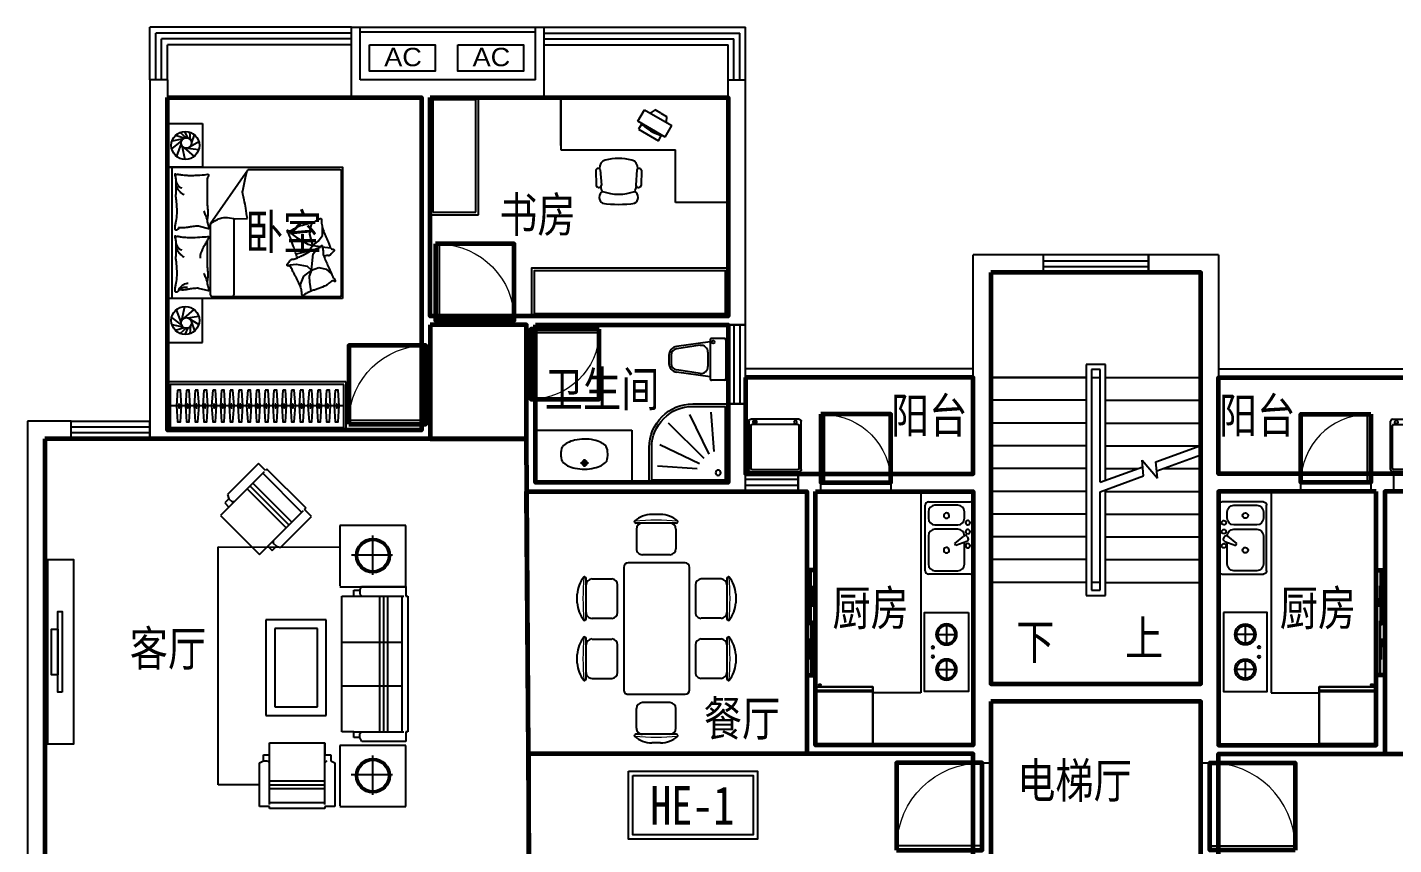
# Model space of a CAD drawing. Extents: x -454651 to -430251, y -755014 to -736714.
# Drawn here: x -454651 to -439051, y -746050 to -736714 of the extents above; entities that cross this region are included whole.
import ezdxf

# ---------------------------------------------------------------- set-up
doc = ezdxf.new("R2010")
doc.units = 0
doc.header["$LTSCALE"] = 1000
doc.header["$MEASUREMENT"] = 0
doc.layers.get('0').update_dxf_attribs({"linetype": 'CONTINUOUS'})
for name, color, linetype in [('0-栏杆', 165, 'CONTINUOUS'), ('area', 6, 'CONTINUOUS'), ('F', 8, 'CONTINUOUS'), ('FUR', 8, 'CONTINUOUS'), ('K_EQUIPMENT', 89, 'CONTINUOUS'), ('LVTRY', 187, 'CONTINUOUS'), ('STAIR', 3, 'CONTINUOUS'), ('text', 75, 'CONTINUOUS'), ('WALL', 2, 'CONTINUOUS'), ('WC', 157, 'CONTINUOUS'), ('WINDOW', 4, 'CONTINUOUS'), ('家具', 8, 'CONTINUOUS')]:
    doc.layers.add(name, color=color, linetype=linetype)
doc.layers.add('GT_书房', color=205, linetype='CONTINUOUS', lineweight=60, true_color=0x8059a6)
for name, color, linetype, lineweight in [('GT_卧室', 1, 'CONTINUOUS', 60), ('GT_卫生间', 5, 'CONTINUOUS', 60), ('GT_厨房', 4, 'CONTINUOUS', 60), ('GT_客厅', 2, 'CONTINUOUS', 60), ('GT_楼梯', 130, 'CONTINUOUS', 60), ('GT_过道', 30, 'CONTINUOUS', 60), ('GT_门', 245, 'CONTINUOUS', 60), ('GT_阳台', 6, 'CONTINUOUS', 60), ('GT_餐厅', 3, 'CONTINUOUS', 60)]:
    doc.layers.add(name, color=color, linetype=linetype, lineweight=lineweight)
doc.layers.get('area').off()
doc.styles.add('DIM_FONT', font='ZBTXT.shx', dxfattribs={"width": 0.8})
doc.styles.add('HZ', font='zbtxt.shx', dxfattribs={"bigfont": 'zbhz.shx'})
doc.styles.add('黑体', font='simhei.ttf')

# ---------------------------------------------------------------- blocks, each defined once
blk = doc.blocks.new('$PLAN$00000401')
for p, q in [((-276, 0), (276, 0)), ((-300, -576), (-300, -24)), ((-276, -528), (-276, -36)), ((-264, -24), (264, -24)), ((276, -36), (276, -528)), ((300, -24), (300, -576)), ((276, -600), (-276, -600)), ((264, -540), (-264, -540)), ((-218, -582), (-242, -558))]:
    blk.add_line(p, q)
for centre, radius in [((-230, -570), 23.2), ((-230, -570), 17.2), ((234, -568), 17.2)]:
    blk.add_circle(centre, radius)
for centre, radius, start, end in [((-276, -24), 24, 90, 180), ((276, -24), 24, 0, 90), ((-264, -36), 12, 90, 180), ((264, -36), 12, 0, 90), ((-276, -576), 24, 180, 270), ((-264, -528), 12, 180, 270), ((264, -528), 12, 270, 360), ((276, -576), 24, 270, 360)]:
    blk.add_arc(centre, radius, start, end)
blk = doc.blocks.new('KTJ')
blk.add_lwpolyline([(-274, 148), (476, 148), (476, -152), (-274, -152)], close=True)
at = {"style": 'HZ', "width": 1.1}
blk.add_text('AC', height=210, dxfattribs=at).set_placement((-104, -95))
blk = doc.blocks.new('A$C31110A14')
at = {"linetype": 'Continuous'}
for p, q in [((0, 37), (0, 786)), ((37, 824), (512, 824)), ((437, 786), (175, 786)), ((549, 786), (549, 37)), ((100, 711), (100, 461)), ((512, 387), (512, 711)), ((72, 450), (198, 498)), ((211, 476), (107, 390)), ((198, 498), (211, 476)), ((59, 414), (69, 397)), ((100, 187), (100, 112)), ((175, 312), (437, 312)), ((437, 262), (175, 262)), ((512, 112), (512, 187)), ((512, 0), (37, 0)), ((175, 37), (437, 37))]:
    blk.add_line(p, q, dxfattribs=at)
for centre, radius, start, end in [((37, 786), 37.4, 90, 180), ((175, 711), 74.9, 90, 180), ((437, 711), 74.9, 0, 90), ((512, 786), 37.4, 0, 90), ((62, 500), 25, 93.0704, 450), ((306, 551), 31.2, 91.1175, 450), ((62, 339), 25, 93.0704, 450), ((81, 427), 25, 110.5377, 210), ((91, 409), 25, 210, 309.4623), ((175, 387), 74.9, 180, 270), ((437, 387), 74.9, 270, 360), ((62, 237), 25, 93.0704, 450), ((175, 187), 74.9, 90, 180), ((306, 156), 31.2, 91.1175, 450), ((437, 187), 74.9, 0, 90), ((37, 37), 37.4, 180, 270), ((175, 112), 74.9, 180, 270), ((437, 112), 74.9, 270, 360), ((512, 37), 37.4, 270, 360)]:
    blk.add_arc(centre, radius, start, end, dxfattribs=at)
blk = doc.blocks.new('A$C52241BEE')
for p, q in [((350, 650), (150, 650)), ((250, 750), (250, 550)), ((250, 350), (250, 150)), ((350, 250), (150, 250))]:
    blk.add_line(p, q)
blk.add_lwpolyline([(0, 900), (0, 0), (500, 0), (500, 900)], close=True)
for centre, radius in [((250, 650), 120), ((250, 650), 100), ((406, 504), 15), ((250, 250), 120), ((250, 250), 100), ((406, 396), 15)]:
    blk.add_circle(centre, radius)
blk = doc.blocks.new('A$C1287145A')
at = {"linetype": 'Continuous'}
for points, invisible_edges in [([(652, 652, 1021), (0, 652, 1021), (652, 652, 65)], 2), ([(0, 652, 65), (652, 652, 65), (0, 652, 1021)], 2), ([(0, 652, 65), (0, 652, 1021), (0, 608, 1021)], 12), ([(0, 608, 1021), (0, 608, 65), (0, 652, 65)], 12), ([(652, 652, 1412), (0, 652, 1412), (652, 652, 1032)], 2), ([(0, 652, 1032), (652, 652, 1032), (0, 652, 1412)], 2), ([(0, 652, 1032), (0, 652, 1412), (0, 608, 1412)], 12), ([(0, 608, 1412), (0, 608, 1032), (0, 652, 1032)], 12), ([(0, 652, 1412), (652, 652, 1412), (0, 608, 1412)], 2), ([(652, 608, 1412), (0, 608, 1412), (652, 652, 1412)], 2), ([(652, 652, 1021), (652, 652, 65), (652, 608, 1021)], 2), ([(652, 608, 65), (652, 608, 1021), (652, 652, 65)], 2), ([(652, 652, 1412), (652, 652, 1032), (652, 608, 1412)], 2), ([(652, 608, 1032), (652, 608, 1412), (652, 652, 1032)], 2), ([(0, 597), (0, 597, 1412), (0, 0, 1412)], 12), ([(0, 0, 1412), (0, 0), (0, 597)], 12), ([(652, 597, 65), (0, 597, 65), (652, 597)], 2), ([(0, 597), (652, 597), (0, 597, 65)], 2), ([(0, 597, 1412), (652, 597, 1412), (0, 0, 1412)], 2), ([(652, 0, 1412), (0, 0, 1412), (652, 597, 1412)], 2), ([(652, 597, 1412), (652, 597), (652, 0, 1412)], 2), ([(652, 0), (652, 0, 1412), (652, 597)], 2), ([(0, 0, 1412), (652, 0, 1412), (0, 0)], 2), ([(652, 0), (0, 0), (652, 0, 1412)], 2)]:
    blk.add_3dface(points, dxfattribs=dict(at, invisible_edges=invisible_edges))
at = {"linetype": 'Continuous', "oblique": -180, "text_generation_flag": 4, "width": 0.8, "flags": 9}
for tag in ['ZSIZE', 'YSIZE', 'XSIZE']:
    blk.add_attdef(tag, (326, 0), '', height=0.427, rotation=90, dxfattribs=at)
at = {"linetype": 'Continuous'}
mesh = blk.add_polyface(dxfattribs=at)
corners = [(652, 652, 1032), (652, 652, 1021), (652, 608, 1032), (652, 608, 1021), (0, 652, 1032), (0, 652, 1021), (0, 608, 1032), (0, 608, 1021), (652, 608, 1412), (652, 597, 1412), (0, 608, 1412), (0, 597, 1412), (652, 608, 65), (652, 597, 65), (0, 608, 65), (0, 597, 65)]
mesh.append_faces([[corners[k] for k in face] for face in [(0, 1, 2), (3, 2, 1), (6, 7, 4), (5, 4, 7), (8, 9, 10), (11, 10, 9), (14, 15, 12), (13, 12, 15)]], dxfattribs={"vtx1": -1})
mesh.append_faces([[corners[k] for k in face] for face in [(4, 5, 1), (1, 0, 4), (12, 13, 9), (9, 8, 12), (10, 11, 15), (15, 14, 10)]], dxfattribs={"vtx2": -1})
mesh = blk.add_polyface(dxfattribs=at)
corners = [(33, 673, 1042), (65, 673, 1042), (33, 673, 1379), (65, 673, 1379), (58, 677, 1042), (58, 677, 1379), (52, 678, 1042), (52, 678, 1379), (43, 678, 1042), (43, 678, 1379), (36, 676, 1042), (36, 676, 1379), (33, 673, 608), (65, 673, 608), (33, 673, 1010), (65, 673, 1010), (58, 677, 608), (58, 677, 1010), (52, 678, 608), (52, 678, 1010), (43, 678, 608), (43, 678, 1010), (36, 676, 608), (36, 676, 1010), (43, 652, 1379), (43, 673, 1379), (43, 652, 1042), (43, 673, 1042), (43, 652, 1010), (43, 673, 1010), (43, 652, 608), (43, 673, 608)]
mesh.append_faces([[corners[k] for k in face] for face in [(0, 1, 2), (3, 1, 2), (1, 4, 3), (4, 6, 5), (6, 8, 7), (8, 10, 9), (10, 0, 11), (12, 13, 14), (13, 16, 15), (16, 18, 17), (18, 20, 19), (20, 22, 21), (22, 12, 23), (24, 25, 26), (27, 26, 25), (28, 29, 30), (31, 30, 29), (3, 2, 1), (0, 1, 2), (12, 13, 14)]], dxfattribs={"vtx1": -1})
mesh.append_faces([[corners[k] for k in face] for face in [(4, 5, 3), (6, 7, 5), (8, 9, 7), (10, 11, 9), (0, 2, 11), (13, 15, 14), (16, 17, 15), (18, 19, 17), (20, 21, 19), (22, 23, 21), (12, 14, 23), (14, 15, 13)]], dxfattribs={"vtx2": -1})
blk = doc.blocks.new('A$C7D3573B7')
at = {"layer": 'WC'}
for p, q in [((197, 349), (287, 350)), ((242, 395), (243, 305))]:
    blk.add_line(p, q, dxfattribs=at)
at = {"layer": 'WC', "ltscale": 10}
for p, q in [((490, 335), (492, 332)), ((492, 328), (493, 332))]:
    blk.add_line(p, q, dxfattribs=at)
for points in [[(-11, 334, 0.172546), (-9, 165, 0.726395)], [(-11, 334, -0.098208), (49, 381, -0.066287), (132, 409, -0.052428), (243, 420, -0.052428), (353, 407, -0.066287), (436, 377, -0.093876), (493, 332, -0.171377)], [(495, 329, -0.172546), (490, 160, -0.726395)], [(490, 160, -0.091341), (433, 117, -0.066287), (350, 88, -0.052428), (240, 77, -0.052428), (129, 90, -0.066287), (47, 120, -0.091756), (-9, 165, -0.171377)]]:
    blk.add_lwpolyline(points, format="xyb", dxfattribs=at)
at = {"layer": 'WC'}
blk.add_circle((242, 350), 30, dxfattribs=at)
at = {"layer": 'WC', "ltscale": 10}
blk.add_circle((242, 350), 25, dxfattribs=at)
blk.add_arc((492, 332), 1, 359.4693, 408.1469, dxfattribs=at)
blk = doc.blocks.new('A$C4CF52FF8')
at = {"layer": 'WC'}
for p, q in [((0, 635), (0, 485)), ((15, 650), (460, 650)), ((475, 635), (475, 485)), ((14, 470), (461, 470)), ((37, 470), (92, 87)), ((438, 470), (383, 87)), ((77, 355), (117, 90)), ((157, 445), (318, 445)), ((398, 355), (358, 90)), ((191, 25), (284, 25)), ((191, 0), (284, 0))]:
    blk.add_line(p, q, dxfattribs=at)
blk.add_circle((40, 504), 16.5, dxfattribs=at)
for centre, radius, start, end in [((15, 635), 15, 90, 180), ((460, 635), 15, 360, 450), ((15, 485), 15, 180, 270), ((460, 485), 15, 270, 360), ((157, 365), 80, 90, 187.4119), ((318, 365), 80, 352.5881, 450), ((191, 100), 100, 187.4119, 270), ((191, 100), 75, 187.4119, 270), ((284, 100), 75, 270, 352.5881), ((284, 100), 100, 270, 352.5881)]:
    blk.add_arc(centre, radius, start, end, dxfattribs=at)
at = {"layer": 'WC', "style": 'DIM_FONT', "oblique": -180, "text_generation_flag": 4, "width": 0.8, "flags": 9}
for tag in ['YSIZE', 'XSIZE']:
    blk.add_attdef(tag, (237, 650), '', height=0.5, rotation=180, dxfattribs=at)
blk = doc.blocks.new('淋浴间800x800')
at = {"layer": 'WC'}
for p, q in [((356, 800), (0, 800)), ((0, 0), (0, 800)), ((356, 773), (27, 773)), ((27, 27), (27, 773)), ((141, 314), (172, 716)), ((192, 290), (386, 692)), ((243, 243), (604, 603)), ((290, 192), (693, 383)), ((773, 27), (773, 356)), ((800, 0), (800, 356)), ((313, 140), (715, 168)), ((773, 27), (27, 27)), ((800, 0), (0, 0))]:
    blk.add_line(p, q, dxfattribs=at)
blk.add_circle((100, 100), 26.7, dxfattribs=at)
for radius in [444, 418]:
    blk.add_arc((356, 356), radius, 0, 90, dxfattribs=at)
blk = doc.blocks.new('A$C451C0F04')
at = {"layer": 'F'}
for p, q in [((462, 3942, 0), (108, 3588, 0)), ((542, 3862, 0), (462, 3942, 0)), ((526, 3846, 0), (124, 3444, 0)), ((956, 3384, 0), (510, 3830, 0)), ((558, 3878, 0), (542, 3862, 0)), ((1004, 3432, 0), (558, 3878, 0)), ((108, 3588, 0), (124, 3540, 0)), ((333, 3653, 0), (779, 3207, 0)), ((365, 3685, 0), (811, 3239, 0)), ((397, 3717, 0), (843, 3271, 0)), ((124, 3444, 0), (27, 3347, 0)), ((124, 3540, 0), (75, 3492, 0)), ((75, 3492, 0), (124, 3444, 0)), ((124, 3540, 0), (156, 3508, 0)), ((156, 3508, 0), (188, 3508, 0)), ((27, 3347, 0), (473, 2901, 0)), ((972, 3400, 0), (473, 2901, 0)), ((714, 2982, 0), (1068, 3335, 0)), ((988, 3416, 0), (1004, 3432, 0)), ((1068, 3335, 0), (988, 3416, 0)), ((2145, 3234, 0), (1391, 3234, 0)), ((1391, 3234, 0), (1391, 2546, 0)), ((1768, 2669, 0), (1768, 3121, 0)), ((2145, 2535, 0), (2145, 3234, 0)), ((0, 273, 0), (1, 2989, 0)), ((1, 2989, 0), (1391, 2988, 0)), ((473, 2901, 0), (569, 2998, 0)), ((569, 2998, 0), (618, 2949, 0)), ((618, 2949, 0), (666, 2998, 0)), ((634, 3030, 0), (634, 3062, 0)), ((666, 2998, 0), (634, 3030, 0)), ((666, 2998, 0), (714, 2982, 0)), ((1522, 2900, 0), (1993, 2900, 0)), ((1391, 2535, 0), (2145, 2535, 0)), ((1619, 2494, 0), (1642, 2540, 0)), ((1642, 2540, 0), (2142, 2539, 0)), ((2142, 2539, 0), (2142, 2426, 0)), ((1414, 2426, 0), (1551, 2426, 0)), ((1414, 879, 0), (1414, 2426, 0)), ((1551, 2494, 0), (1619, 2494, 0)), ((1551, 2426, 0), (1551, 2494, 0)), ((1551, 2426, 0), (1642, 2426, 0)), ((1619, 2494, 0), (1619, 2449, 0)), ((1619, 2449, 0), (1642, 2426, 0)), ((1642, 2426, 0), (2120, 2426, 0)), ((1846, 879, 0), (1847, 2426, 0)), ((1892, 879, 0), (1892, 2426, 0)), ((1937, 879, 0), (1938, 2426, 0)), ((2097, 2426, 0), (2097, 879, 0)), ((2142, 2426, 0), (2165, 2426, 0)), ((2165, 2426, 0), (2165, 879, 0)), ((546, 2157, 0), (545, 1064, 0)), ((1234, 2157, 0), (546, 2157, 0)), ((1134, 2057, 0), (646, 2057, 0)), ((646, 2057, 0), (646, 1164, 0)), ((1133, 1164, 0), (1134, 2057, 0)), ((1233, 1064, 0), (1234, 2157, 0)), ((1414, 1903, 0), (2097, 1902, 0)), ((1414, 1402, 0), (2097, 1402, 0)), ((646, 1164, 0), (1133, 1164, 0)), ((545, 1064, 0), (1233, 1064, 0)), ((1551, 879, 0), (1414, 879, 0)), ((1551, 811, 0), (1551, 879, 0)), ((1551, 879, 0), (1642, 879, 0)), ((1619, 811, 0), (1551, 811, 0)), ((1619, 856, 0), (1642, 879, 0)), ((1619, 811, 0), (1619, 856, 0)), ((1642, 765, 0), (1619, 811, 0)), ((1642, 879, 0), (2119, 879, 0)), ((2142, 879, 0), (2142, 765, 0)), ((2165, 879, 0), (2142, 879, 0)), ((588, 751, 0), (1218, 751, 0)), ((588, 614, 0), (588, 751, 0)), ((1218, 751, 0), (1218, 614, 0)), ((1218, 46, 0), (1218, 751, 0)), ((2144, 721, 0), (1391, 721, 0)), ((1391, 721, 0), (1391, 33, 0)), ((2142, 765, 0), (1642, 765, 0)), ((2144, 23, 0), (2144, 721, 0)), ((474, 523, 0), (519, 546, 0)), ((474, 23, 0), (474, 523, 0)), ((519, 614, 0), (588, 614, 0)), ((519, 546, 0), (519, 614, 0)), ((519, 546, 0), (565, 546, 0)), ((565, 546, 0), (588, 523, 0)), ((587, 46, 0), (588, 614, 0)), ((1218, 614, 0), (1286, 614, 0)), ((1243, 546, 0), (1220, 523, 0)), ((1286, 614, 0), (1286, 546, 0)), ((1286, 546, 0), (1332, 523, 0)), ((1332, 523, 0), (1332, 23, 0)), ((1767, 156, 0), (1768, 608, 0)), ((588, 319, 0), (1218, 319, 0)), ((1521, 388, 0), (1992, 388, 0)), ((474, 273, 0), (0, 273, 0)), ((588, 273, 0), (1218, 273, 0)), ((588, 228, 0), (1218, 228, 0)), ((587, 23, 0), (474, 23, 0)), ((587, 0, 0), (587, 23, 0)), ((1218, 0, 0), (587, 0, 0)), ((1218, 68, 0), (587, 68, 0)), ((1218, 23, 0), (1218, 0, 0)), ((1332, 23, 0), (1218, 23, 0)), ((1391, 23, 0), (2144, 23, 0))]:
    blk.add_line(p, q, dxfattribs=at)
for centre, radius in [((1768, 2890, 0), 196), ((1768, 2890, 0), 176), ((1768, 377, 0), 196), ((1768, 377, 0), 176)]:
    blk.add_circle(centre, radius, dxfattribs=at)
blk = doc.blocks.new('A$C79890BC7')
at = {"color": 252}
for points in [[(2140, 718159), (2091, 718159), (2091, 719080), (2140, 719080)], [(2091, 718359), (2018, 718359), (2018, 718880), (2091, 718880)]]:
    blk.add_lwpolyline(points, close=True, dxfattribs=at)
blk = doc.blocks.new('dwaddddd')
at = {"layer": 'F'}
for p, q in [((803767, 162572), (804227, 162572)), ((803947, 162672), (804047, 162672)), ((804454, 162572), (804914, 162572)), ((804634, 162672), (804733, 162672)), ((803772, 162504), (803772, 162279)), ((804222, 162504), (804222, 162279)), ((804459, 162504), (804459, 162279)), ((804909, 162504), (804909, 162279)), ((803590, 162093), (803590, 161443)), ((805040, 162143), (803640, 162143)), ((803840, 162212), (804155, 162212)), ((804526, 162212), (804841, 162212)), ((805090, 161443), (805090, 162093)), ((803136, 161993), (803136, 161533)), ((803203, 161988), (803428, 161988)), ((805478, 161988), (805253, 161988)), ((805545, 161993), (805545, 161533)), ((803036, 161813), (803036, 161714)), ((803496, 161921), (803496, 161606)), ((805185, 161921), (805185, 161606)), ((805645, 161813), (805645, 161714)), ((803203, 161538), (803428, 161538)), ((805478, 161538), (805253, 161538)), ((803640, 161393), (805040, 161393)), ((804155, 161323), (803840, 161323)), ((804841, 161323), (804526, 161323)), ((803772, 161031), (803772, 161256)), ((804222, 161031), (804222, 161256)), ((804459, 161031), (804459, 161256)), ((804909, 161031), (804909, 161256)), ((804227, 160963), (803767, 160963)), ((804047, 160863), (803947, 160863)), ((804914, 160963), (804454, 160963)), ((804733, 160863), (804634, 160863))]:
    blk.add_line(p, q, dxfattribs=at)
for centre, radius, start, end in [((803758, 162588), 10, 130.7265, 202.67), ((803767, 162592), 20, 202.67, 270), ((803957, 162356), 316, 91.7651, 130.7265), ((803840, 162504), 67.5, 90, 180), ((804037, 162356), 316, 49.2735, 88.2349), ((804155, 162504), 67.5, 0, 90), ((804227, 162592), 20, 270, 337.33), ((804236, 162588), 10, 337.33, 49.2735), ((804445, 162588), 10, 130.7265, 202.67), ((804454, 162592), 20, 202.67, 270), ((804644, 162356), 316, 91.7651, 130.7265), ((804526, 162504), 67.5, 90, 180), ((804724, 162356), 316, 49.2735, 88.2349), ((804841, 162504), 67.5, 0, 90), ((804914, 162592), 20, 270, 337.33), ((804923, 162588), 10, 337.33, 49.2735), ((803840, 162279), 67.5, 180, 270), ((804155, 162279), 67.5, 270, 0), ((804526, 162279), 67.5, 180, 270), ((804841, 162279), 67.5, 270, 0), ((803640, 162093), 50, 90, 180), ((805040, 162093), 50, 0, 90), ((803351, 161803), 316, 139.2735, 178.2349), ((803120, 162002), 10, 67.33, 139.2735), ((803116, 161993), 20, 360, 67.33), ((803203, 161921), 67.5, 90, 180), ((803428, 161921), 67.5, 360, 90), ((805253, 161921), 67.5, 90, 180), ((805478, 161921), 67.5, 0, 90), ((805565, 161993), 20, 112.67, 180), ((805561, 162002), 10, 40.7265, 112.67), ((805330, 161803), 316, 1.7651, 40.7265), ((803351, 161723), 316, 181.7651, 220.7265), ((805330, 161723), 316, 319.2735, 358.2349), ((803120, 161524), 10, 220.7265, 292.67), ((803116, 161533), 20, 292.67, 360), ((803203, 161606), 67.5, 180, 270), ((803428, 161606), 67.5, 270, 360), ((805253, 161606), 67.5, 180, 270), ((805478, 161606), 67.5, 270, 0), ((805565, 161533), 20, 180, 247.33), ((805561, 161524), 10, 247.33, 319.2735), ((803640, 161443), 50, 180, 270), ((803840, 161256), 67.5, 90, 180), ((804155, 161256), 67.5, 0, 90), ((804526, 161256), 67.5, 90, 180), ((804841, 161256), 67.5, 0, 90), ((805040, 161443), 50, 270, 0), ((803840, 161031), 67.5, 180, 270), ((804155, 161031), 67.5, 270, 0), ((804526, 161031), 67.5, 180, 270), ((804841, 161031), 67.5, 270, 0), ((803758, 160947), 10, 157.33, 229.2735), ((803767, 160943), 20, 90, 157.33), ((803957, 161179), 316, 229.2735, 268.2349), ((804037, 161179), 316, 271.7651, 310.7265), ((804227, 160943), 20, 22.67, 90), ((804236, 160947), 10, 310.7265, 22.67), ((804454, 160943), 20, 90, 157.33), ((804445, 160947), 10, 157.33, 229.2735), ((804644, 161179), 316, 229.2735, 268.2349), ((804724, 161179), 316, 271.7651, 310.7265), ((804914, 160943), 20, 22.67, 90), ((804923, 160947), 10, 310.7265, 22.67)]:
    blk.add_arc(centre, radius, start, end, dxfattribs=at)
at = {"layer": 'F', "lineweight": 13}
for centre, start, end in [((803997, 159894), 84.8023, 95.1977), ((804684, 159894), 84.8023, 95.1977), ((805814, 161763), 174.8023, 185.1977), ((802867, 161763), 354.8023, 5.1977), ((803997, 163641), 264.8023, 275.1977), ((804684, 163641), 264.8023, 275.1977)]:
    blk.add_arc(centre, 2713, start, end, dxfattribs=at)
blk = doc.blocks.new('*U26')
blk.add_line((-970, -275), (1013, -275))
for points in [[(-1000, 0), (1043, 0), (1043, -550), (-1000, -550)], [(-970, -30), (1013, -30), (1013, -520), (-970, -520)]]:
    blk.add_lwpolyline(points, close=True)
at = {"elevation": 0}
for points in [[(-874, -95), (-862, -275), (-874, -455), (-906, -455), (-918, -275), (-906, -95)], [(-774, -95), (-762, -275), (-774, -455), (-806, -455), (-818, -275), (-806, -95)], [(-674, -95), (-662, -275), (-674, -455), (-706, -455), (-718, -275), (-706, -95)], [(-574, -95), (-562, -275), (-574, -455), (-606, -455), (-618, -275), (-606, -95)], [(-474, -95), (-462, -275), (-474, -455), (-506, -455), (-518, -275), (-506, -95)], [(-374, -95), (-362, -275), (-374, -455), (-406, -455), (-418, -275), (-406, -95)], [(-274, -95), (-262, -275), (-274, -455), (-306, -455), (-318, -275), (-306, -95)], [(-174, -95), (-162, -275), (-174, -455), (-206, -455), (-218, -275), (-206, -95)], [(-74, -95), (-62, -275), (-74, -455), (-106, -455), (-118, -275), (-106, -95)], [(26, -95), (38, -275), (26, -455), (-6, -455), (-18, -275), (-6, -95)], [(126, -95), (138, -275), (126, -455), (94, -455), (82, -275), (94, -95)], [(226, -95), (238, -275), (226, -455), (194, -455), (182, -275), (194, -95)], [(326, -95), (338, -275), (326, -455), (294, -455), (282, -275), (294, -95)], [(426, -95), (438, -275), (426, -455), (394, -455), (382, -275), (394, -95)], [(526, -95), (538, -275), (526, -455), (494, -455), (482, -275), (494, -95)], [(626, -95), (638, -275), (626, -455), (594, -455), (582, -275), (594, -95)], [(726, -95), (738, -275), (726, -455), (694, -455), (682, -275), (694, -95)], [(826, -95), (838, -275), (826, -455), (794, -455), (782, -275), (794, -95)], [(926, -95), (938, -275), (926, -455), (894, -455), (882, -275), (894, -95)]]:
    blk.add_lwpolyline(points, close=True, dxfattribs=at)
at = {"ltscale": 15, "elevation": 0}
for points in [[(-894, -255), (-886, -255), (-886, -295), (-894, -295)], [(-794, -255), (-786, -255), (-786, -295), (-794, -295)], [(-694, -255), (-686, -255), (-686, -295), (-694, -295)], [(-594, -255), (-586, -255), (-586, -295), (-594, -295)], [(-494, -255), (-486, -255), (-486, -295), (-494, -295)], [(-394, -255), (-386, -255), (-386, -295), (-394, -295)], [(-294, -255), (-286, -255), (-286, -295), (-294, -295)], [(-194, -255), (-186, -255), (-186, -295), (-194, -295)], [(-94, -255), (-86, -255), (-86, -295), (-94, -295)], [(6, -255), (14, -255), (14, -295), (6, -295)], [(106, -255), (114, -255), (114, -295), (106, -295)], [(206, -255), (214, -255), (214, -295), (206, -295)], [(306, -255), (314, -255), (314, -295), (306, -295)], [(406, -255), (414, -255), (414, -295), (406, -295)], [(506, -255), (514, -255), (514, -295), (506, -295)], [(606, -255), (614, -255), (614, -295), (606, -295)], [(706, -255), (714, -255), (714, -295), (706, -295)], [(806, -255), (814, -255), (814, -295), (806, -295)], [(906, -255), (914, -255), (914, -295), (906, -295)]]:
    blk.add_lwpolyline(points, close=True, dxfattribs=at)
blk = doc.blocks.new('bangong')
at = {"layer": '家具'}
for p, q in [((0, 0), (0, 1200)), ((0, 1200), (600, 1200)), ((600, 1200), (600, 601)), ((988, 832), (992, 1008)), ((1040, 828), (1054, 1003)), ((1458, 828), (1444, 1003)), ((1511, 832), (1506, 1008)), ((1032, 812), (1032, 818)), ((1467, 812), (1466, 818)), ((1467, 812), (1466, 818)), ((1910, 601), (600, 601)), ((795, 497), (763, 440)), ((1022, 365), (795, 497)), ((1910, 0), (1910, 601)), ((717, 453), (641, 323)), ((953, 142), (641, 323)), ((717, 453), (1028, 272)), ((763, 440), (984, 311)), ((991, 312), (1022, 365)), ((702, 218), (706, 285)), ((767, 181), (702, 218)), ((767, 181), (832, 143)), ((832, 143), (888, 180)), ((1028, 272), (953, 142)), ((600, 0), (0, 0)), ((600, 0), (1910, 0))]:
    blk.add_line(p, q, dxfattribs=at)
for centre, radius, start, end in [((1106, 1142), 78.5, 120.3927, 239.6073), ((1249, -200), 1422, 82.5907, 97.4093), ((1249, 591), 516, 69.209, 110.791), ((1393, 1142), 78.5, 300.3927, 59.6073), ((1022, 996), 32.5, 12.8663, 157.8436), ((1228, 994), 182, 153.7878, 172.6653), ((1273, 994), 182, 8.0952, 26.382), ((1476, 996), 32.5, 22.1564, 167.1337), ((1015, 841), 28.6, 198.7162, 333.9569), ((1122, 804), 91, 175, 253.8913), ((1376, 804), 91, 286.1087, 5), ((1483, 841), 28.6, 206.0431, 341.2838), ((1249, 1339), 641, 256.275, 283.725), ((605, -98), 555, 43.4291, 76.17)]:
    blk.add_arc(centre, radius, start, end, dxfattribs=at)
blk = doc.blocks.new('66666')
at = {"layer": 'FUR'}
for p, q in [((-313037, -721735), (-313037, -721235)), ((-313037, -721235), (-312637, -721235)), ((-312824, -721398), (-312892, -721337)), ((-312805, -721400), (-312840, -721326)), ((-312773, -721423), (-312783, -721334)), ((-312637, -721235), (-312637, -721735)), ((-312875, -721433), (-312989, -721521)), ((-312859, -721411), (-312985, -721436)), ((-312845, -721403), (-312945, -721372)), ((-312881, -721465), (-312935, -721609)), ((-312874, -721488), (-312838, -721646)), ((-312779, -721500), (-312679, -721441)), ((-312762, -721465), (-312727, -721366)), ((-312847, -721512), (-312734, -721612)), ((-312807, -721516), (-312680, -721533)), ((-312637, -721735), (-313037, -721735)), ((-312985, -723235), (-312985, -721735)), ((-312548, -722382), (-312121, -721764)), ((-311069, -721764), (-312121, -721764)), ((-311049, -723190), (-311049, -721784)), ((-312548, -722382), (-312548, -723190)), ((-312276, -723190), (-312276, -722320)), ((-311410, -722501), (-311397, -722399)), ((-311397, -722399), (-311377, -722363)), ((-311268, -722515), (-311268, -722422)), ((-311669, -722458), (-311565, -722537)), ((-311565, -722537), (-311434, -722612)), ((-311379, -722630), (-311410, -722501)), ((-311379, -722630), (-311316, -722581)), ((-311316, -722581), (-311268, -722515)), ((-311478, -722707), (-311567, -722727)), ((-311420, -722687), (-311478, -722707)), ((-311434, -722612), (-311379, -722630)), ((-311379, -722630), (-311420, -722687)), ((-311392, -722911), (-311373, -722725)), ((-311379, -722630), (-311285, -722642)), ((-311373, -722725), (-311337, -722676)), ((-311337, -722676), (-311328, -722663)), ((-311270, -722644), (-311175, -722655)), ((-311669, -722854), (-311566, -722841)), ((-311566, -722841), (-311443, -722866)), ((-311443, -722866), (-311392, -722911)), ((-311392, -722911), (-311309, -722880)), ((-311309, -722880), (-311227, -722901)), ((-311227, -722901), (-311164, -722954)), ((-311485, -722980), (-311523, -723075)), ((-311392, -722911), (-311485, -722980)), ((-311392, -722911), (-311419, -722978)), ((-311419, -722978), (-311416, -723047)), ((-311416, -723047), (-311399, -723145)), ((-312528, -723210), (-311069, -723210)), ((-311523, -723075), (-311519, -723099)), ((-311399, -723145), (-311392, -723148)), ((-312638, -723235), (-313037, -723235)), ((-312637, -723235), (-313037, -723235)), ((-313037, -723235), (-313037, -723735)), ((-312881, -723505), (-312935, -723362)), ((-312874, -723483), (-312838, -723325)), ((-312847, -723459), (-312734, -723359)), ((-312637, -723735), (-312637, -723235)), ((-312875, -723537), (-312989, -723450)), ((-312807, -723455), (-312680, -723438)), ((-312779, -723471), (-312679, -723530)), ((-312762, -723506), (-312727, -723605)), ((-312859, -723560), (-312985, -723535)), ((-312845, -723568), (-312945, -723599)), ((-312824, -723573), (-312892, -723634)), ((-312805, -723570), (-312840, -723645)), ((-312773, -723548), (-312783, -723637)), ((-313037, -723735), (-312637, -723735))]:
    blk.add_line(p, q, dxfattribs=at)
blk.add_lwpolyline([(-311037, -723235), (-313037, -723235), (-313037, -721735), (-311037, -721735)], close=True, dxfattribs=at)
for points in [[(-312910, -722425, -0.263368), (-312929, -722453, -0.494818), (-312948, -722444, -0.049225), (-312949, -722426, -0.036831), (-312948, -722403, -0.031893), (-312940, -722365, 0.035782), (-312933, -722331, 0.032941), (-312927, -722241, 0.026564), (-312933, -722130, 0.017905), (-312938, -722092, -0.033397), (-312940, -722072, -0.03204), (-312939, -722035, 0.018442), (-312936, -721971, 0.010837), (-312937, -721906, 0.014624), (-312940, -721858, 0.111249), (-312947, -721836, -0.153708), (-312951, -721819, -0.076444), (-312950, -721811, -0.215512), (-312948, -721809, -0.585858), (-312945, -721812, 0.363489), (-312942, -721817, 0.191716), (-312931, -721817, -0.129675), (-312914, -721815, -0.01735), (-312897, -721818, 0.019326), (-312882, -721821, 0.018818), (-312814, -721827, 0.021828), (-312754, -721828, 0.006204), (-312721, -721827, 0.001963), (-312614, -721821, 0.028341), (-312578, -721816, -0.117014), (-312569, -721817, -0.36606), (-312568, -721818, -0.03973), (-312570, -721832, -0.048309), (-312576, -721846, 0.062981), (-312580, -721856, 0.04058), (-312583, -721880, 0.014345), (-312585, -721946, 0.005484), (-312585, -722072, 0.007153), (-312582, -722168, 0.008762), (-312579, -722211, -0.008153), (-312576, -722256, -0.06251), (-312581, -722313, 0.078669), (-312583, -722359, 0.047825), (-312578, -722381, -0.034494), (-312570, -722412, -0.023571), (-312567, -722437, -0.510228), (-312569, -722438), (-312599, -722431), (-312681, -722410, 0.073041), (-312701, -722408, 0.023305), (-312762, -722414, 0.018299), (-312785, -722418, -0.01097), (-312823, -722425, -0.042281), (-312857, -722428, -0.027201), (-312910, -722425)], [(-312125, -722321, 0.007867), (-312143, -722204, 0.009508), (-312161, -722107, 0.006616), (-312175, -722042, -0.023828), (-312179, -722024, -0.080713), (-312178, -722005, -0.009591), (-312146, -721853, -0.013133), (-312138, -721819, -0.007859), (-312121, -721764)], [(-312942, -721869, 0.088153), (-312938, -721904, 0.088153), (-312923, -721935, 0.077547), (-312902, -721957, 0.077547), (-312874, -721971)], [(-312936, -721951, 0.027842), (-312926, -721975, 0.048685), (-312918, -721988, 0.023666), (-312893, -722016, 0.031223), (-312873, -722035, 0.046801), (-312865, -722040, 0.023191), (-312848, -722048)], [(-312583, -722335, 0.009729), (-312592, -722308, 0.009729), (-312602, -722281, 0.007971), (-312611, -722259, 0.007971), (-312621, -722237)], [(-312548, -722382, -0.085272), (-312438, -722319, -0.124044), (-312351, -722309), (-312255, -722323), (-312125, -722321)], [(-311556, -722772, 0.025626), (-311559, -722760, 0.0108), (-311601, -722631, 0.00456), (-311632, -722543, 0.01125), (-311646, -722508, 0.069394), (-311657, -722489, -0.079756), (-311666, -722473, -0.106399), (-311669, -722458, -0.328642), (-311665, -722454, -0.299547), (-311659, -722456, 0.189917), (-311650, -722462, 0.033518), (-311640, -722463, 0.075627), (-311635, -722462, 0.053489), (-311627, -722459, 0.017838), (-311605, -722447, 0.038394), (-311581, -722430, -0.059529), (-311565, -722420, -0.035943), (-311539, -722409, -0.011245), (-311452, -722384, -0.006203), (-311413, -722373, 0.010783), (-311390, -722367, 0.019485), (-311377, -722363, 0.005062), (-311326, -722343, 0.101392), (-311301, -722326, -0.223768), (-311288, -722321, -0.25558), (-311283, -722325, -0.081563), (-311278, -722340, -0.071805), (-311278, -722357, 0.069985), (-311278, -722375, 0.03546), (-311265, -722434, 0.029432), (-311240, -722503, 0.001554), (-311226, -722537, -0.00152), (-311211, -722571, -0.004735), (-311196, -722606, 0.00382), (-311178, -722650, 0.296001), (-311146, -722672, -0.649774), (-311137, -722693, -0.02319), (-311142, -722698, 0.0288), (-311145, -722701, 0.005727), (-311151, -722708, -0.004358), (-311159, -722717, -0.027528), (-311176, -722734, -0.046214), (-311187, -722742, -0.194121), (-311204, -722745, 0.133719), (-311228, -722746, 0.005779), (-311250, -722754, 0.008882)], [(-312910, -723134, -0.263368), (-312929, -723162, -0.494818), (-312948, -723153, -0.049225), (-312949, -723136, -0.036831), (-312948, -723112, -0.031893), (-312940, -723074, 0.035782), (-312933, -723040, 0.032941), (-312927, -722950, 0.026564), (-312933, -722839, 0.017905), (-312938, -722802, -0.033397), (-312940, -722781, -0.03204), (-312939, -722744, 0.018442), (-312936, -722680, 0.010837), (-312937, -722615, 0.014624), (-312940, -722567, 0.111249), (-312947, -722545, -0.153708), (-312951, -722528, -0.076444), (-312950, -722520, -0.215512), (-312948, -722519, -0.585858), (-312945, -722521, 0.363489), (-312942, -722526, 0.191716), (-312931, -722526, -0.129675), (-312914, -722524, -0.01735), (-312897, -722527, 0.019326), (-312882, -722530, 0.018818), (-312814, -722536, 0.021828), (-312754, -722537, 0.006204), (-312721, -722536, 0.001963), (-312614, -722530, 0.028341), (-312578, -722526, -0.117014), (-312569, -722526, -0.36606), (-312568, -722527, -0.03973), (-312570, -722541, -0.048309), (-312576, -722555, 0.062981), (-312580, -722565, 0.04058), (-312583, -722589, 0.014345), (-312585, -722656, 0.005484), (-312585, -722781, 0.007153), (-312582, -722877, 0.008762), (-312579, -722920, -0.008153), (-312576, -722965, -0.06251), (-312581, -723023, 0.078669), (-312583, -723068, 0.047825), (-312578, -723091, -0.034494), (-312570, -723121, -0.023571), (-312567, -723147, -0.510228), (-312569, -723148), (-312599, -723140), (-312681, -723119, 0.073041), (-312701, -723118, 0.023305), (-312762, -723123, 0.018299), (-312785, -723127, -0.01097), (-312823, -723135, -0.042281), (-312857, -723138, -0.027201), (-312910, -723135)], [(-312942, -722579, 0.088153), (-312938, -722613, 0.088153), (-312923, -722644, 0.077547), (-312902, -722666, 0.077547), (-312874, -722680)], [(-312582, -722575, 0.016108), (-312608, -722614, 0.024599), (-312623, -722641, 0.009477), (-312646, -722690, 0.015937), (-312659, -722719, 0.072521), (-312662, -722736, 0.033339), (-312662, -722772)], [(-312936, -722661, 0.027842), (-312926, -722684, 0.048685), (-312918, -722697, 0.023666), (-312893, -722725, 0.031223), (-312873, -722744, 0.046801), (-312865, -722749, 0.023191), (-312848, -722757)], [(-312910, -723135, -0.077379), (-312885, -723100, -0.077379), (-312850, -723074, -0.047525), (-312825, -723064, -0.047525), (-312799, -723059)], [(-312583, -723044, 0.009729), (-312592, -723017, 0.009729), (-312602, -722990, 0.007971), (-312611, -722968, 0.007971), (-312621, -722947)], [(-312894, -723136, -0.05369), (-312881, -723122, -0.070312), (-312869, -723114, -0.015448), (-312860, -723110, -0.013244), (-312850, -723106, -0.082127), (-312832, -723103, -0.064164), (-312809, -723106)]]:
    blk.add_lwpolyline(points, format="xyb", dxfattribs=at)
blk.add_lwpolyline([(-311454, -723177, 0.101392), (-311478, -723196, -0.223768), (-311491, -723202, -0.25558), (-311496, -723199, -0.081563), (-311502, -723184, -0.071805), (-311503, -723167, 0.069985), (-311505, -723149, 0.03546), (-311522, -723091, 0.029432), (-311552, -723024, 0.001554), (-311569, -722992, -0.00152), (-311586, -722959, -0.004735), (-311604, -722925, 0.00382), (-311625, -722883, 0.296001), (-311659, -722863, -0.649774), (-311669, -722843, -0.02319), (-311665, -722838, 0.0288), (-311662, -722834, 0.005727), (-311657, -722827, -0.004358), (-311650, -722818, -0.027528), (-311634, -722799, -0.046214), (-311623, -722790, -0.194121), (-311607, -722786, 0.133719), (-311583, -722783, 0.011505), (-311541, -722764, 0.008882), (-311487, -722738, 0.012426), (-311419, -722701, -0.033612), (-311393, -722688), (-311336, -722665), (-311293, -722647, 0.224341), (-311280, -722633, -0.722772), (-311271, -722633, -0.103513), (-311270, -722636, 0.053465), (-311270, -722644, 0.030109), (-311265, -722667, -0.031436), (-311261, -722689, -0.05324), (-311261, -722704, 0.05518), (-311260, -722719, 0.056271), (-311254, -722744, 0.0108), (-311202, -722870, 0.00456), (-311164, -722954, 0.01125), (-311148, -722988, 0.069394), (-311135, -723006, -0.079756), (-311125, -723022, -0.106399), (-311121, -723037, -0.328642), (-311125, -723041, -0.299547), (-311131, -723039, 0.189917), (-311140, -723034, 0.033518), (-311151, -723034, 0.075627), (-311155, -723035, 0.053489), (-311163, -723038, 0.017838), (-311184, -723052, 0.038394), (-311207, -723071, -0.059529), (-311222, -723083, -0.035943), (-311247, -723095, -0.011245), (-311331, -723127, -0.006203), (-311370, -723141, 0.010783), (-311392, -723148, 0.019485), (-311405, -723154, 0.005062)], format="xyb", close=True, dxfattribs=at)
for centre, radius in [((-312833, -721486), 160), ((-312822, -721458), 60), ((-312833, -723485), 160), ((-312822, -723513), 60)]:
    blk.add_circle(centre, radius, dxfattribs=at)
for centre, start, end in [((-311069, -721784), 0, 90), ((-312528, -723190), 180, 270), ((-312296, -723190), 270, 0), ((-311069, -723190), 270, 0)]:
    blk.add_arc(centre, 20, start, end, dxfattribs=at)
at = {"layer": 'FUR', "oblique": -180, "text_generation_flag": 4, "width": 0.8, "flags": 9}
for tag, p in [('XSIZE', (-312833, -721486)), ('YSIZE', (-312833, -721486)), ('XSIZE', (-312833, -723485)), ('YSIZE', (-312833, -723485))]:
    blk.add_attdef(tag, p, '', height=0.5, rotation=180, dxfattribs=at)
blk = doc.blocks.new('$DorLib2D$00000001')
for p, q in [((0.45, 0.975), (0.5, 0.975)), ((0.45, 0), (0.45, 0.975)), ((0.5, 0), (0.5, 0.975)), ((0.5, 0), (0.45, 0))]:
    blk.add_line(p, q)
at = {"lineweight": 13}
blk.add_arc((0.475, 0), 0.975, 91.4693, 180, dxfattribs=at)
blk = doc.blocks.new('$DorLib2D$00000131')
at = {"color": 0, "linetype": 'Continuous'}
for p, q in [((0.15, 0.125), (0.232, 0.197)), ((0.232, 0.197), (0.232, 0.125)), ((-0.5, 0.125), (-0.5, 0)), ((0.019, 0.125), (-0.5, 0.125)), ((-0.5, 0), (0.019, 0)), ((-0.024, 0), (0.5, 0)), ((-0.024, -0.125), (-0.024, 0)), ((0.019, 0), (0.019, 0.125)), ((0.35, 0.125), (0.15, 0.125)), ((0.5, 0), (0.5, -0.125)), ((-0.35, -0.125), (-0.15, -0.125)), ((-0.232, -0.197), (-0.232, -0.125)), ((-0.15, -0.125), (-0.232, -0.197)), ((0.5, -0.125), (-0.024, -0.125))]:
    blk.add_line(p, q, dxfattribs=at)
blk = doc.blocks.new('$TCHSYS$WIN2D')
for p, q in [((-0.5, 0.5), (0.5, 0.5)), ((-0.5, 0.5), (-0.5, -0.5)), ((0.5, 0.5), (0.5, -0.5)), ((0.5, 0.167), (-0.5, 0.167)), ((0.5, -0.167), (-0.5, -0.167)), ((-0.5, -0.5), (0.5, -0.5))]:
    blk.add_line(p, q)

msp = doc.modelspace()

# ---------------------------------------------------------------- linework, layer by layer
at = {"color": 252}
msp.add_lwpolyline([(-454419, -744897), (-454119, -744897), (-454119, -742797), (-454419, -742797)], close=True, dxfattribs=at)
at = {"layer": '0-栏杆'}
for p, q in [((-450851, -736714), (-448851, -736714)), ((-450851, -736764), (-448851, -736764)), ((-443851, -740614), (-446451, -740614)), ((-441051, -740614), (-438451, -740614)), ((-443851, -740714), (-446451, -740714)), ((-441051, -740714), (-438451, -740714)), ((-444451, -744314), (-445000, -744314)), ((-440451, -744314), (-439903, -744314))]:
    msp.add_line(p, q, dxfattribs=at)
at = {"layer": 'GT_书房'}
msp.add_lwpolyline([(-450051, -737514), (-448751, -737514), (-446651, -737514), (-446651, -740014), (-450051, -740014), (-450051, -737514)], dxfattribs=at)
at = {"layer": 'GT_卧室'}
msp.add_lwpolyline([(-453051, -737514), (-450151, -737514), (-450151, -741314), (-453051, -741314), (-453051, -737514)], dxfattribs=at)
at = {"layer": 'GT_卫生间'}
msp.add_lwpolyline([(-448851, -740114), (-446651, -740114), (-446651, -741914), (-448851, -741914), (-448851, -740114)], dxfattribs=at)
at = {"layer": 'GT_厨房'}
for points in [[(-445651, -742014), (-443851, -742014), (-443851, -744914), (-445651, -744914), (-445651, -742014)], [(-439251, -742014), (-441051, -742014), (-441051, -744914), (-439251, -744914), (-439251, -742014)]]:
    msp.add_lwpolyline(points, dxfattribs=at)
at = {"layer": 'GT_客厅'}
msp.add_lwpolyline([(-454451, -741414), (-454451, -746214), (-448922, -746214), (-448951, -741414), (-454451, -741414)], dxfattribs=at)
at = {"layer": 'GT_楼梯'}
msp.add_lwpolyline([(-443651, -739514), (-443651, -744214), (-441251, -744214), (-441251, -739514), (-443651, -739514)], dxfattribs=at)
at = {"layer": 'GT_过道'}
for points in [[(-450051, -740114), (-450051, -741414), (-448951, -741414), (-448951, -740114), (-450051, -740114)], [(-443651, -744414), (-443651, -746214), (-441251, -746214), (-441251, -744414), (-443651, -744414)], [(-448929, -745014), (-448929, -746214), (-446251, -746214), (-446251, -748414), (-445151, -748414), (-445151, -746214), (-443851, -746214), (-443851, -745014), (-448929, -745014)], [(-435973, -745014), (-435973, -746214), (-438651, -746214), (-438651, -748414), (-439751, -748414), (-439751, -746214), (-441051, -746214), (-441051, -745014), (-435973, -745014)]]:
    msp.add_lwpolyline(points, dxfattribs=at)
at = {"layer": 'GT_门'}
for points in [[(-449991, -739186), (-449991, -740064), (-449091, -740064), (-449091, -739186), (-449991, -739186)], [(-448121, -740160), (-448901, -740160), (-448901, -740960), (-448121, -740960), (-448121, -740160)], [(-450979, -741248), (-450101, -741248), (-450101, -740348), (-450979, -740348), (-450979, -741248)], [(-445591, -741134), (-445591, -741914), (-444791, -741914), (-444791, -741134), (-445591, -741134)], [(-439311, -741134), (-439311, -741914), (-440111, -741914), (-440111, -741134), (-439311, -741134)], [(-445751, -742914), (-445751, -744114), (-445651, -744114), (-445651, -742914), (-445751, -742914)], [(-439151, -742914), (-439151, -744114), (-439251, -744114), (-439251, -742914), (-439151, -742914)], [(-444726, -746114), (-443751, -746114), (-443751, -745114), (-444726, -745114), (-444726, -746114)], [(-440176, -746114), (-441151, -746114), (-441151, -745114), (-440176, -745114), (-440176, -746114)]]:
    msp.add_lwpolyline(points, dxfattribs=at)
at = {"layer": 'GT_阳台'}
for points in [[(-446451, -740714), (-446451, -741814), (-443851, -741814), (-443851, -740714), (-446451, -740714)], [(-438451, -740714), (-438451, -741814), (-441051, -741814), (-441051, -740714), (-438451, -740714)]]:
    msp.add_lwpolyline(points, dxfattribs=at)
at = {"layer": 'GT_餐厅'}
for points in [[(-448951, -742014), (-445751, -742014), (-445751, -745014), (-448929, -745014), (-448951, -742014)], [(-435951, -742014), (-439151, -742014), (-439151, -745014), (-435973, -745014), (-435951, -742014)]]:
    msp.add_lwpolyline(points, dxfattribs=at)
at = {"layer": 'STAIR'}
for p, q in [((-441251, -739514), (-443651, -739514)), ((-443651, -739514), (-443651, -740714)), ((-441251, -740714), (-441251, -739514)), ((-442341, -740564), (-442561, -740564)), ((-442561, -740564), (-442561, -743204)), ((-442401, -740624), (-442501, -740624)), ((-442501, -740624), (-442501, -743144)), ((-442401, -741911), (-442401, -740624)), ((-442341, -741889), (-442341, -740564)), ((-443651, -740714), (-443651, -743054)), ((-442561, -740714), (-443651, -740714)), ((-443651, -740714), (-442561, -740714)), ((-442501, -740714), (-442501, -743054)), ((-442501, -740714), (-442401, -740714)), ((-442401, -741911), (-442401, -740714)), ((-442341, -740714), (-441251, -740714)), ((-442341, -740714), (-441251, -740714)), ((-441251, -741490), (-441251, -740714)), ((-442561, -740974), (-443651, -740974)), ((-442341, -740974), (-441251, -740974)), ((-442561, -741234), (-443651, -741234)), ((-442341, -741234), (-441251, -741234)), ((-442561, -741494), (-443651, -741494)), ((-442341, -741494), (-441262, -741494)), ((-441765, -741678), (-441251, -741490)), ((-441756, -741781), (-441251, -741596)), ((-441251, -743054), (-441251, -741596)), ((-442561, -741754), (-443651, -741754)), ((-442401, -741911), (-441915, -741733)), ((-442341, -741754), (-441971, -741754)), ((-441906, -741836), (-441922, -741659)), ((-441922, -741659), (-441748, -741864)), ((-441748, -741864), (-441765, -741678)), ((-441681, -741754), (-441251, -741754)), ((-442401, -742018), (-441906, -741836)), ((-442561, -742014), (-443651, -742014)), ((-442401, -743054), (-442401, -742018)), ((-442401, -743144), (-442401, -742018)), ((-442341, -743204), (-442341, -741996)), ((-442341, -742014), (-441251, -742014)), ((-442561, -742274), (-443651, -742274)), ((-442341, -742274), (-441251, -742274)), ((-442561, -742534), (-443651, -742534)), ((-442341, -742534), (-441251, -742534)), ((-442561, -742794), (-443651, -742794)), ((-442341, -742794), (-441251, -742794)), ((-442561, -743054), (-443651, -743054)), ((-442401, -743054), (-442501, -743054)), ((-442501, -743144), (-442401, -743144)), ((-442341, -743054), (-441251, -743054)), ((-442561, -743204), (-442341, -743204))]:
    msp.add_line(p, q, dxfattribs=at)
at = {"layer": 'text', "color": 7}
for points in [[(-447789, -745210), (-446314, -745210), (-446314, -745986), (-447789, -745986)], [(-447739, -745260), (-446364, -745260), (-446364, -745936), (-447739, -745936)]]:
    msp.add_lwpolyline(points, close=True, dxfattribs=at)
at = {"layer": 'WALL'}
for p, q in [((-450951, -737514), (-450951, -736714)), ((-450951, -736714), (-450851, -736714)), ((-450851, -737314), (-450851, -736714)), ((-448851, -737314), (-448851, -736714)), ((-448851, -736714), (-448751, -736714)), ((-448751, -737514), (-448751, -736714)), ((-453251, -737314), (-453251, -741214)), ((-453051, -737314), (-453251, -737314)), ((-453051, -737314), (-453051, -741314)), ((-450151, -737314), (-450851, -737314)), ((-448851, -737314), (-450151, -737314)), ((-446651, -740014), (-446651, -737314)), ((-446651, -737314), (-446451, -737314)), ((-446451, -740114), (-446451, -737314)), ((-450151, -737514), (-450951, -737514)), ((-450151, -740114), (-450151, -737514)), ((-450051, -740014), (-450051, -737514)), ((-448751, -737514), (-450051, -737514)), ((-443851, -741814), (-443851, -739314)), ((-443051, -739314), (-443851, -739314)), ((-443051, -739514), (-443051, -739314)), ((-441051, -739314), (-441851, -739314)), ((-441851, -739314), (-441851, -739514)), ((-441051, -739314), (-441051, -741814)), ((-443651, -741914), (-443651, -739514)), ((-443651, -739514), (-443051, -739514)), ((-441851, -739514), (-441251, -739514)), ((-441251, -739514), (-441251, -741914)), ((-449991, -740014), (-450051, -740014)), ((-449991, -740114), (-449991, -740014)), ((-448951, -740014), (-449091, -740014)), ((-449091, -740014), (-449091, -740114)), ((-446651, -740014), (-448951, -740014)), ((-450151, -740114), (-450151, -740348)), ((-450051, -740348), (-450051, -740114)), ((-450051, -740114), (-449991, -740114)), ((-449091, -740114), (-448951, -740114)), ((-448951, -740114), (-448951, -740160)), ((-448951, -740160), (-448851, -740160)), ((-446651, -740114), (-448851, -740114)), ((-448851, -740160), (-448851, -740114)), ((-446451, -740114), (-446651, -740114)), ((-450151, -740348), (-450051, -740348)), ((-448851, -740960), (-448951, -740960)), ((-448951, -740960), (-448951, -742014)), ((-448851, -741914), (-448851, -740960)), ((-446451, -741014), (-446651, -741014)), ((-446651, -741014), (-446651, -741914)), ((-446451, -741814), (-446451, -741014)), ((-454151, -741214), (-454651, -741214)), ((-454651, -741214), (-454651, -746414)), ((-454151, -741414), (-454151, -741214)), ((-453251, -741214), (-453251, -741414)), ((-450051, -741248), (-450151, -741248)), ((-450151, -741248), (-450151, -741314)), ((-450051, -741414), (-450051, -741248)), ((-454451, -741414), (-454151, -741414)), ((-454451, -741414), (-454451, -746214)), ((-453251, -741414), (-453151, -741414)), ((-453151, -741414), (-450051, -741414)), ((-453051, -741314), (-450151, -741314)), ((-448851, -741914), (-446651, -741914)), ((-446451, -742014), (-446451, -741814)), ((-445651, -741814), (-445851, -741814)), ((-445851, -741814), (-445851, -742014)), ((-445591, -741814), (-445651, -741814)), ((-445591, -742014), (-445591, -741814)), ((-443851, -741814), (-444791, -741814)), ((-444791, -741814), (-444791, -742014)), ((-443651, -744214), (-443651, -741914)), ((-441251, -741914), (-441251, -744214)), ((-440111, -741814), (-441051, -741814)), ((-440111, -742014), (-440111, -741814)), ((-439251, -741814), (-439311, -741814)), ((-439311, -741814), (-439311, -742014)), ((-439051, -741814), (-439251, -741814)), ((-439051, -742014), (-439051, -741814)), ((-448951, -742014), (-446551, -742014)), ((-446551, -742014), (-446451, -742014)), ((-445851, -742014), (-445751, -742014)), ((-445751, -742014), (-445751, -742914)), ((-445651, -742014), (-445591, -742014)), ((-445651, -742914), (-445651, -742014)), ((-444791, -742014), (-443851, -742014)), ((-443851, -744314), (-443851, -742014)), ((-441051, -742014), (-440111, -742014)), ((-441051, -742014), (-441051, -744314)), ((-439311, -742014), (-439251, -742014)), ((-439251, -742014), (-439251, -742914)), ((-439151, -742014), (-439051, -742014)), ((-439151, -742914), (-439151, -742014)), ((-445751, -742914), (-445651, -742914)), ((-439251, -742914), (-439151, -742914)), ((-445651, -744114), (-445751, -744114)), ((-445751, -744114), (-445751, -745014)), ((-445651, -744914), (-445651, -744114)), ((-439151, -744114), (-439251, -744114)), ((-439251, -744114), (-439251, -744914)), ((-439151, -745014), (-439151, -744114)), ((-443651, -744214), (-441251, -744214)), ((-443851, -744914), (-443851, -744314)), ((-443651, -744914), (-443651, -744414)), ((-443651, -744414), (-441251, -744414)), ((-441251, -744414), (-441251, -744914)), ((-441051, -744314), (-441051, -744914)), ((-445751, -745014), (-443851, -745014)), ((-445651, -744914), (-443851, -744914)), ((-443851, -745014), (-443851, -745114)), ((-443651, -745114), (-443651, -744914)), ((-441251, -744914), (-441251, -745114)), ((-439251, -744914), (-441051, -744914)), ((-439151, -745014), (-441051, -745014)), ((-441051, -745114), (-441051, -745014)), ((-443851, -745114), (-443651, -745114)), ((-441251, -745114), (-441051, -745114))]:
    msp.add_line(p, q, dxfattribs=at)
at = {"layer": 'WC'}
for p, q in [((-448851, -741314), (-447751, -741314)), ((-447751, -741314), (-447751, -741914)), ((-444451, -742014), (-444451, -744314)), ((-440451, -742014), (-440451, -744314))]:
    msp.add_line(p, q, dxfattribs=at)
at = {"layer": 'WINDOW'}
for p, q in [((-450951, -736714), (-453251, -736714)), ((-453251, -737314), (-453251, -736714)), ((-450951, -736781), (-453184, -736781)), ((-453184, -737314), (-453184, -736781)), ((-448751, -736714), (-446451, -736714)), ((-448751, -736781), (-446518, -736781)), ((-446518, -737314), (-446518, -736781)), ((-446451, -737314), (-446451, -736714)), ((-450951, -736847), (-453118, -736847)), ((-453118, -737314), (-453118, -736847)), ((-450951, -736914), (-453051, -736914)), ((-453051, -737314), (-453051, -736914)), ((-450951, -737314), (-450951, -736834)), ((-448751, -736847), (-446584, -736847)), ((-448751, -736914), (-446651, -736914)), ((-446651, -737314), (-446651, -736914)), ((-446584, -737314), (-446584, -736847)), ((-450951, -737514), (-453051, -737514)), ((-446651, -737514), (-448751, -737514)), ((-448851, -740960), (-448851, -740160)), ((-444791, -741814), (-445591, -741814)), ((-440111, -741814), (-439311, -741814)), ((-445651, -742914), (-445651, -744114)), ((-439251, -742914), (-439251, -744114))]:
    msp.add_line(p, q, dxfattribs=at)
at = {"layer": '家具'}
for p, q in [((-450051, -737514), (-450051, -738856)), ((-449501, -737514), (-450051, -737514)), ((-450021, -737544), (-450021, -738826)), ((-449531, -737544), (-450021, -737544)), ((-449531, -738826), (-449531, -737544)), ((-449501, -738856), (-449501, -737514)), ((-448561, -738064), (-448561, -737514)), ((-450051, -738856), (-449501, -738856)), ((-450021, -738826), (-449531, -738826))]:
    msp.add_line(p, q, dxfattribs=at)
for points in [[(-448893, -740014), (-446651, -740014), (-446651, -739464), (-448893, -739464)], [(-448863, -739984), (-446681, -739984), (-446681, -739494), (-448863, -739494)]]:
    msp.add_lwpolyline(points, close=True, dxfattribs=at)

# ---------------------------------------------------------------- block references
at = {"rotation": 270}
msp.add_blockref('dwaddddd', (-609235, 60758), dxfattribs=at)
msp.add_blockref('A$C79890BC7', (-456393, -1462467))
at = {"layer": 'area'}
msp.add_blockref('66666', (-140014, -16577), dxfattribs=at)
at = {"layer": 'F', "xscale": -1}
msp.add_blockref('*U26', (-452009, -740764), dxfattribs=at)
at = {"layer": 'FUR'}
msp.add_blockref('A$C451C0F04', (-452473, -745638, 0), dxfattribs=at)
at = {"layer": 'K_EQUIPMENT'}
for p in [(-450472, -737063), (-449463, -737063)]:
    msp.add_blockref('KTJ', p, dxfattribs=at)
at = {"layer": 'LVTRY', "xscale": -1.125, "yscale": 1.125, "zscale": 1.125}
msp.add_blockref('淋浴间800x800', (-446651, -741914), dxfattribs=at)
at = {"layer": 'LVTRY', "xscale": -1, "rotation": 180}
msp.add_blockref('$PLAN$00000401', (-446115, -741790), dxfattribs=at)
at = {"layer": 'LVTRY', "rotation": 180}
msp.add_blockref('$PLAN$00000401', (-438787, -741790), dxfattribs=at)
at = {"layer": 'WC', "rotation": 270}
msp.add_blockref('A$C4CF52FF8', (-447325, -740269), dxfattribs=at)
at = {"layer": 'WC', "ltscale": 10, "extrusion": (0, 0, -1), "zscale": -1, "rotation": 180}
msp.add_blockref('A$C7D3573B7', (448531, -741340), dxfattribs=at)
at = {"layer": 'WC', "extrusion": (0, 0, -1), "xscale": -1, "zscale": -1, "rotation": 180}
msp.add_blockref('A$C31110A14', (443851, -742135), dxfattribs=at)
at = {"layer": 'WC', "extrusion": (0, 0, -1), "zscale": -1, "rotation": 180}
msp.add_blockref('A$C31110A14', (441051, -742135), dxfattribs=at)
at = {"layer": 'WC', "ltscale": 10, "xscale": -1}
for name, p in [('A$C52241BEE', (-443907, -744299)), ('A$C1287145A', (-439251, -744898))]:
    msp.add_blockref(name, p, dxfattribs=at)
at = {"layer": 'WC', "ltscale": 10}
for name, p in [('A$C52241BEE', (-440995, -744299)), ('A$C1287145A', (-445651, -744898))]:
    msp.add_blockref(name, p, dxfattribs=at)
at = {"layer": 'WINDOW'}
for name, p, xscale, yscale, zscale, rotation in [('$DorLib2D$00000001', (-449541, -740064), 900, -900, 900, 180.00000000025), ('$TCHSYS$WIN2D', (-442451, -739414), -1200, -200, -1200, 359.9999999999974), ('$DorLib2D$00000001', (-448901, -740560), 800, -800, 800, 90), ('$TCHSYS$WIN2D', (-446551, -740564), 900, 200, 900, 90.00000000003705), ('$DorLib2D$00000001', (-450101, -740798), -900, 900, -900, 90.00000000007782), ('$DorLib2D$00000001', (-445191, -741914), 800, -800, 800, 180.0000000001755), ('$DorLib2D$00000001', (-439711, -741914), 800, 800, 800, 359.9999999998245), ('$TCHSYS$WIN2D', (-453701, -741314), -900, 200, -900, 180.0000000000094), ('$TCHSYS$WIN2D', (-446151, -741914), -600, 200, -600, 179.9999999996294), ('$DorLib2D$00000131', (-445701, -743514), -1200, 100, -1200, 270), ('$DorLib2D$00000131', (-439201, -743514), -1200, -100, -1200, 270), ('$DorLib2D$00000001', (-443751, -745614), -1000, 1000, -1000, 90.00011618794966), ('$DorLib2D$00000001', (-441151, -745614), 1000, 1000, 1000, 270.0000000000667)]:
    msp.add_blockref(name, p, dxfattribs=dict(at, xscale=xscale, yscale=yscale, zscale=zscale, rotation=rotation))
at = {"layer": '家具', "rotation": 180}
msp.add_blockref('bangong', (-446651, -737514), dxfattribs=at)

# ---------------------------------------------------------------- texts
at = {"layer": 'text', "color": 0, "style": '黑体', "width": 0.8}
for s, p in [('书房', (-449263, -739053)), ('卧室', (-452165, -739250)), ('卫生间', (-448743, -741046)), ('阳台', (-444791, -741347)), ('阳台', (-441046, -741347)), ('厨房', (-445459, -743546)), ('厨房', (-440352, -743546)), ('上', (-442119, -743890)), ('客厅', (-453482, -744009)), ('下', (-443361, -743931)), ('餐厅', (-446928, -744808)), ('电梯厅', (-443350, -745517))]:
    msp.add_text(s, height=400, dxfattribs=at).set_placement(p)
at = {"layer": 'text', "color": 7, "style": '黑体', "width": 0.8}
msp.add_text('HE-1', height=440, dxfattribs=at).set_placement((-447538, -745821))

doc.saveas('drawing.dxf')
